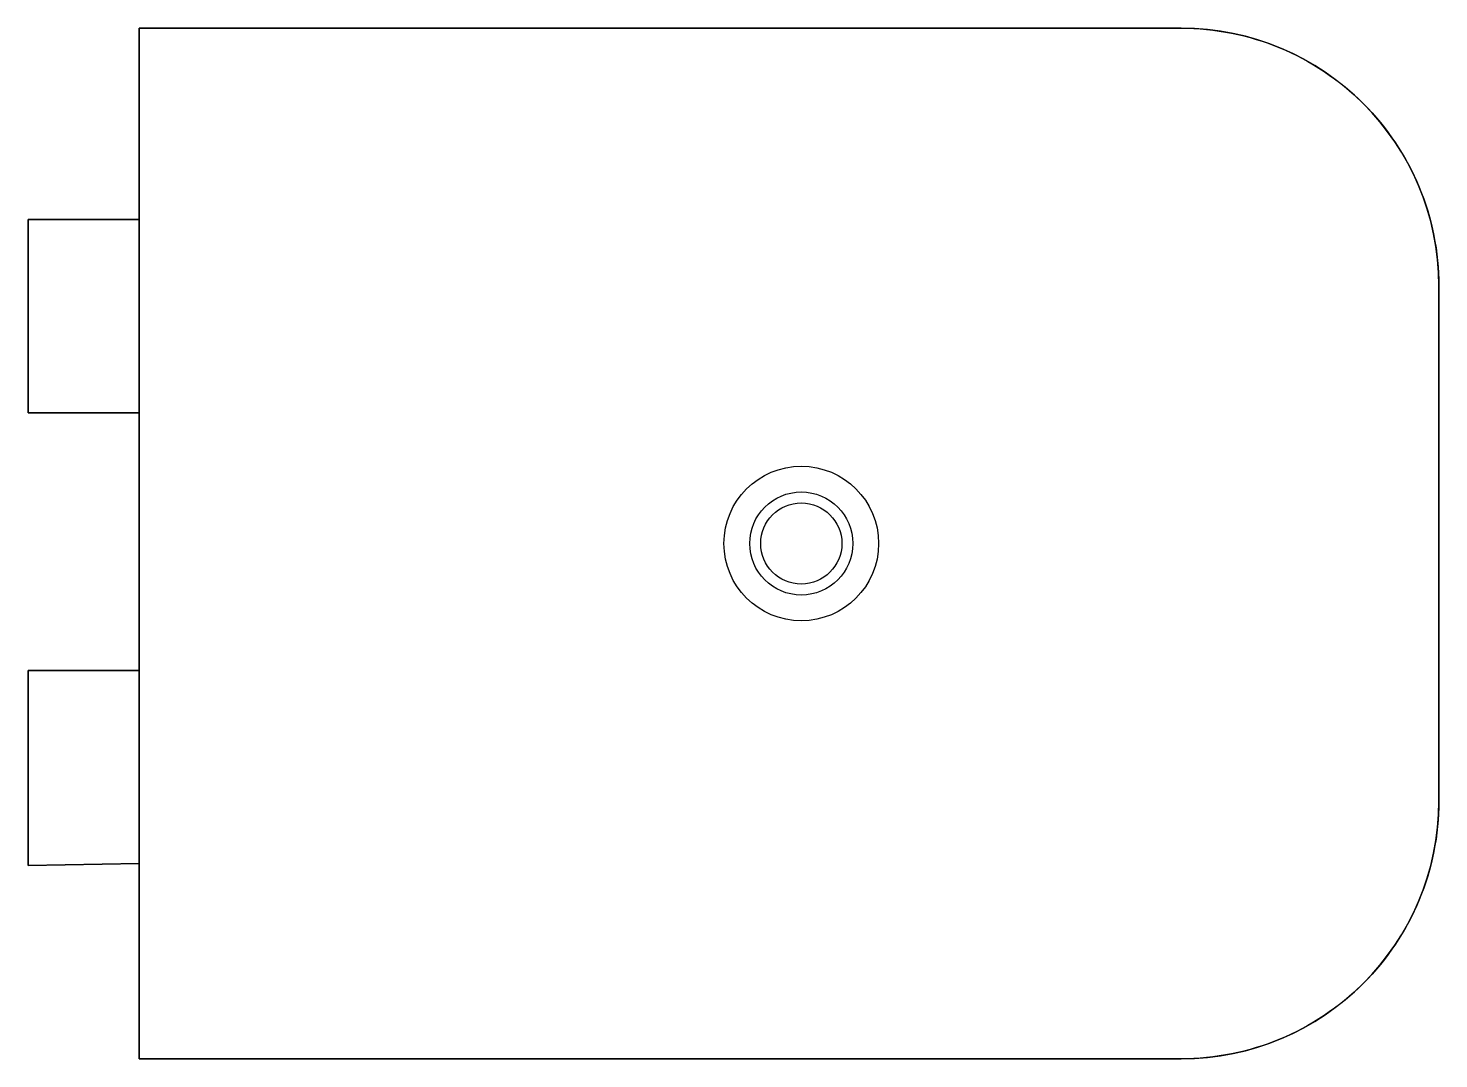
# Model space of a CAD drawing. Header units: millimetres. Extents: x 0 to 109, y -40 to 40.
import ezdxf

# ---------------------------------------------------------------- set-up
doc = ezdxf.new("R2010")
doc.units = ezdxf.units.MM
doc.layers.get('0').update_dxf_attribs({"linetype": 'CONTINUOUS'})

msp = doc.modelspace()

# ---------------------------------------------------------------- linework, layer by layer
for p, q in [((8.6, 40), (8.6, 25.15)), ((89.48, 40), (8.6, 40)), ((8.6, -40), (8.6, 40)), ((8.6, 40), (8.6, -40)), ((0, 25.15), (0, 10.15)), ((8.6, 25.15), (0, 25.15)), ((8.6, 10.15), (8.6, 25.15)), ((8.6, 25.15), (8.6, 10.15)), ((8.6, 25.15), (8.6, 10.15)), ((8.6, 10.15), (8.6, 25.15)), ((8.6, 25.15), (8.6, 10.15)), ((8.6, 10.15), (8.6, 25.15)), ((8.6, 10.15), (8.6, 25.15)), ((8.6, 25.15), (8.6, 10.15)), ((8.6, 25.15), (8.6, 10.15)), ((8.6, 10.15), (8.6, 25.15)), ((8.6, 10.15), (8.6, 25.15)), ((8.6, 25.15), (8.6, 10.15)), ((109.48, -20), (109.48, 20)), ((0, 10.15), (8.6, 10.15)), ((8.6, 10.15), (8.6, -9.85)), ((0, -9.85), (0, -25)), ((8.6, -9.85), (0, -9.85)), ((8.6, -24.85), (8.6, -9.85)), ((8.6, -9.85), (8.6, -24.85)), ((8.6, -24.85), (8.6, -9.85)), ((8.6, -9.85), (8.6, -24.85)), ((8.6, -9.85), (8.6, -24.85)), ((8.6, -24.85), (8.6, -9.85)), ((8.6, -24.85), (8.6, -9.85)), ((8.6, -9.85), (8.6, -24.85)), ((8.6, -9.85), (8.6, -24.85)), ((8.6, -24.85), (8.6, -9.85)), ((8.6, -24.85), (8.6, -9.85)), ((8.6, -9.85), (8.6, -24.85)), ((0, -25), (8.6, -24.85)), ((8.6, -24.85), (8.6, -40)), ((8.6, -40), (89.48, -40))]:
    msp.add_line(p, q)
msp.add_lwpolyline([(109.48, -20, -0.414214), (89.48, -40), (8.6, -40), (8.6, -24.85), (0, -25), (0, -9.85), (8.6, -9.85), (8.6, 10.15), (0, 10.15), (0, 25.15), (8.6, 25.15), (8.6, 40), (89.48, 40, -0.414214), (109.48, 20)], format="xyb", close=True)
for radius in [6, 4, 3.15]:
    msp.add_circle((60, 0), radius)
for centre, start, end in [((89.48, 20), 0, 90), ((89.48, -20), -90, 0)]:
    msp.add_arc(centre, 20, start, end)

doc.saveas('drawing.dxf')
